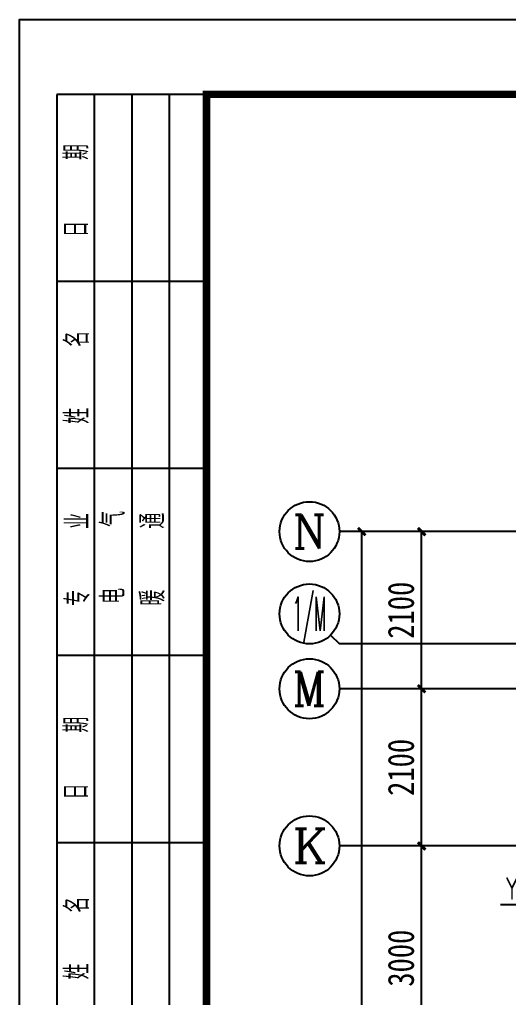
# Model space of a CAD drawing. Extents: x -144902 to 588294, y -160863 to 65494.
# Drawn here: x -20400 to -13862, y 52426 to 65494 of the extents above; entities that cross this region are included whole.
import ezdxf
from ezdxf.enums import TextEntityAlignment as Align

# ---------------------------------------------------------------- set-up
doc = ezdxf.new("R2010")
doc.units = 0
doc.header["$LTSCALE"] = 100
doc.layers.get('0').update_dxf_attribs({"linetype": 'CONTINUOUS'})
doc.layers.get('Defpoints').update_dxf_attribs({"linetype": 'CONTINUOUS'})
for name, color, linetype in [('1508', 2, 'CONTINUOUS'), ('AXIS', 3, 'CONTINUOUS'), ('AXIS_TEXT', 7, 'CONTINUOUS'), ('PUB_TITLE', 4, 'CONTINUOUS'), ('TEXT', 7, 'CONTINUOUS'), ('THIN', 7, 'CONTINUOUS'), ('tk', 7, 'CONTINUOUS')]:
    doc.layers.add(name, color=color, linetype=linetype)
doc.styles.add('_HZTXT', font='complex.shx', dxfattribs={"width": 0.7, "bigfont": 'tssdchn.shx'})
doc.styles.add('COMPLEX', font='COMPLEX')
doc.styles.add('DIM_FONT', font='SIMHEI.TTF', dxfattribs={"width": 0.8})
doc.styles.add('DX', font='tssdeng.shx', dxfattribs={"width": 0.7, "bigfont": 'tssdchn.shx'})
doc.styles.get("Standard").update_dxf_attribs({"font": 'tssdeng.shx', "width": 0.7, "bigfont": 'tssdchn.shx'})
doc.dimstyles.new('_TCH_ARCH&&100', dxfattribs={"dimtxt": 350, "dimasz": 100, "dimexe": 250, "dimexo": 300, "dimgap": 100, "dimtad": 1, "dimdec": 0, "dimzin": 0, "dimdsep": 46, "dimtxsty": 'DIM_FONT', "dimblk": 'ARCHTICK', "dimcen": 0.09, "dimclrt": 7, "dimazin": 2, "dimtfac": 1, "dimtdec": 0, "dimtix": 1, "dimtmove": 2, "dimatfit": 3, "dimfxl": 1, "dimtolj": 1, "dimtzin": 0, "dimarcsym": 0})

# ---------------------------------------------------------------- blocks, each defined once
blk = doc.blocks.new('A1tk')
at = {"layer": 'PUB_TITLE'}
for p, q in [((500, 58400), (500, 43400)), ((2500, 58400), (500, 58400)), ((1000, 58400), (1000, 43400)), ((1500, 58400), (1500, 43400)), ((2000, 58400), (2000, 43400)), ((2500, 55900), (500, 55900)), ((2500, 53400), (500, 53400)), ((2500, 50900), (500, 50900)), ((2500, 48400), (500, 48400))]:
    blk.add_line(p, q, dxfattribs=at)
at = {"layer": 'tk', "color": 5}
blk.add_lwpolyline([(0, 0), (0, 59400), (84100, 59400), (84100, 0)], close=True, dxfattribs=at)
at = {"layer": 'tk', "const_width": 100}
blk.add_lwpolyline([(2500, 1000), (83100, 1000), (83100, 58400), (2500, 58400)], close=True, dxfattribs=at)
at = {"layer": 'PUB_TITLE', "style": 'DX', "width": 0.7}
for s, p in [('日      期', (747, 57116, 2200)), ('姓      名 ', (752, 54687)), ('专      业', (762, 52186)), ('电      气', (1232, 52213, 2200)), ('暖      通', (1766, 52190, 2200)), ('日     期', (747, 49531, 2200)), ('姓     名', (752, 47126))]:
    blk.add_text(s, height=320, rotation=90, dxfattribs=at).set_placement(p, align=Align.MIDDLE)
blk = doc.blocks.new('_ArchTick')
at = {"color": 0, "linetype": 'ByBlock', "const_width": 0.4}
blk.add_lwpolyline([(-0.5, -0.5), (0.5, 0.5)], dxfattribs=at)
blk = doc.blocks.new('*D510')
at = {"layer": 'AXIS', "color": 0, "lineweight": -2}
for p, q in [((-14162, 54451), (-15273, 54451)), ((-15023, 51451), (-15023, 54451)), ((-14162, 51451), (-15273, 51451))]:
    blk.add_line(p, q, dxfattribs=at)
at = {"layer": 'Defpoints', "color": 0}
for p in [(-15023, 54451), (-13862, 54451), (-13862, 51451)]:
    blk.add_point(p, dxfattribs=at)
at = {"layer": 'AXIS', "color": 0, "lineweight": -2, "xscale": 100, "yscale": 100, "zscale": 100}
for p, rotation in [((-15023, 54451), 90), ((-15023, 51451), 270)]:
    blk.add_blockref('_ArchTick', p, dxfattribs=dict(at, rotation=rotation))
at = {"layer": 'AXIS', "color": 7, "insert": (-15298, 52951), "char_height": 350, "attachment_point": 5, "rotation": 90, "style": 'DIM_FONT'}
blk.add_mtext('\\A1;3000', dxfattribs=at)
blk = doc.blocks.new('*D511')
at = {"layer": 'AXIS', "color": 0, "lineweight": -2}
for p, q in [((-14162, 56551), (-15273, 56551)), ((-15023, 54451), (-15023, 56551)), ((-14162, 54451), (-15273, 54451))]:
    blk.add_line(p, q, dxfattribs=at)
at = {"layer": 'Defpoints', "color": 0}
for p in [(-15023, 56551), (-13862, 56551), (-13862, 54451)]:
    blk.add_point(p, dxfattribs=at)
at = {"layer": 'AXIS', "color": 0, "lineweight": -2, "xscale": 100, "yscale": 100, "zscale": 100}
for p, rotation in [((-15023, 56551), 90), ((-15023, 54451), 270)]:
    blk.add_blockref('_ArchTick', p, dxfattribs=dict(at, rotation=rotation))
at = {"layer": 'AXIS', "color": 7, "insert": (-15298, 55501), "char_height": 350, "attachment_point": 5, "rotation": 90, "style": 'DIM_FONT'}
blk.add_mtext('\\A1;2100', dxfattribs=at)
blk = doc.blocks.new('*D512')
at = {"layer": 'AXIS', "color": 0, "lineweight": -2}
for p, q in [((-14162, 58651), (-15273, 58651)), ((-15023, 56551), (-15023, 58651)), ((-14162, 56551), (-15273, 56551))]:
    blk.add_line(p, q, dxfattribs=at)
at = {"layer": 'Defpoints', "color": 0}
for p in [(-15023, 58651), (-13862, 58651), (-13862, 56551)]:
    blk.add_point(p, dxfattribs=at)
at = {"layer": 'AXIS', "color": 0, "lineweight": -2, "xscale": 100, "yscale": 100, "zscale": 100}
for p, rotation in [((-15023, 58651), 90), ((-15023, 56551), 270)]:
    blk.add_blockref('_ArchTick', p, dxfattribs=dict(at, rotation=rotation))
at = {"layer": 'AXIS', "color": 7, "insert": (-15298, 57601), "char_height": 350, "attachment_point": 5, "rotation": 90, "style": 'DIM_FONT'}
blk.add_mtext('\\A1;2100', dxfattribs=at)
blk = doc.blocks.new('*D513')
at = {"layer": 'AXIS', "color": 0, "lineweight": -2}
for p, q in [((-14162, 58651), (-16073, 58651)), ((-15823, 41251), (-15823, 58651)), ((-14162, 41251), (-16073, 41251))]:
    blk.add_line(p, q, dxfattribs=at)
at = {"layer": 'Defpoints', "color": 0}
for p in [(-15823, 58651), (-13862, 58651, 0), (-13862, 41251)]:
    blk.add_point(p, dxfattribs=at)
at = {"layer": 'AXIS', "color": 0, "lineweight": -2, "xscale": 100, "yscale": 100, "zscale": 100}
for p, rotation in [((-15823, 58651), 90), ((-15823, 41251), 270)]:
    blk.add_blockref('_ArchTick', p, dxfattribs=dict(at, rotation=rotation))
at = {"layer": 'AXIS', "color": 7, "insert": (-16098, 49951), "char_height": 350, "attachment_point": 5, "rotation": 90, "style": 'DIM_FONT'}
blk.add_mtext('\\A1;17400', dxfattribs=at)
blk = doc.blocks.new('_AXISO')
blk.add_circle((0, 0), 0.5)
at = {"layer": 'AXIS_TEXT', "style": 'COMPLEX', "width": 1.041667}
blk.add_attdef('A', text='', height=0.56, dxfattribs=at).set_placement((-0.25, -0.28), (0.25, -0.28), align=Align.FIT)

msp = doc.modelspace()

# ---------------------------------------------------------------- linework, layer by layer
at = {"layer": 'AXIS'}
for p, q in [((-13461.704, 58651.407, 0), (-16123.062, 58651.407, 0)), ((-16240.22, 57268.564, 0), (-16123.062, 57151.407, 0)), ((-13461.704, 57151.407, 0), (-16123.062, 57151.407, 0)), ((-13461.704, 56551.407, 0), (-16123.062, 56551.407, 0)), ((-13461.704, 54451.407, 0), (-16123.062, 54451.407, 0))]:
    msp.add_line(p, q, dxfattribs=at)
at = {"layer": 'THIN', "color": 1}
msp.add_lwpolyline([(-12961.704, 53960.327), (-13128.915, 53665.606), (-13968.915, 53665.606)], dxfattribs=at)

# ---------------------------------------------------------------- block references
at = {"layer": '1508'}
msp.add_blockref('A1tk', (-20399.668, 6094.074), dxfattribs=at)
at = {"layer": 'AXIS'}
ref = msp.add_blockref('_AXISO', (-16523.062, 58651.407, 0), dxfattribs=dict(at, xscale=800, yscale=800, zscale=800))
ref.add_attrib('A', 'N', dxfattribs={"layer": 'AXIS_TEXT', "height": 452.548, "style": '_HZTXT', "width": 1.105263}).set_placement((-16749.336, 58425.133, 0), (-16296.788, 58425.133, 0), align=Align.FIT)
ref = msp.add_blockref('_AXISO', (-16523.062, 57551.407, 0), dxfattribs=dict(at, xscale=800, yscale=800, zscale=800))
ref.add_attrib('A', '1/M', dxfattribs={"layer": 'AXIS_TEXT', "height": 452.5483, "style": '_HZTXT', "width": 0.362069}).set_placement((-16749.336, 57325.133, 0), (-16296.788, 57325.133, 0), align=Align.FIT)
ref = msp.add_blockref('_AXISO', (-16523.062, 56551.407, 0), dxfattribs=dict(at, xscale=800, yscale=800, zscale=800))
ref.add_attrib('A', 'M', dxfattribs={"layer": 'AXIS_TEXT', "height": 452.548, "style": '_HZTXT'}).set_placement((-16749.336, 56325.133, 0), (-16296.788, 56325.133, 0), align=Align.FIT)
ref = msp.add_blockref('_AXISO', (-16523.062, 54451.407, 0), dxfattribs=dict(at, xscale=800, yscale=800, zscale=800))
ref.add_attrib('A', 'K', dxfattribs={"layer": 'AXIS_TEXT', "height": 452.548, "style": '_HZTXT', "width": 1.105263}).set_placement((-16749.336, 54225.133, 0), (-16296.788, 54225.133, 0), align=Align.FIT)

# ---------------------------------------------------------------- texts
at = {"layer": 'TEXT', "color": 1, "width": 0.7}
msp.add_text('YBZ23', height=300, dxfattribs=at).set_placement((-13904.813, 53733.37))

# ---------------------------------------------------------------- dimensions: what is measured, and where the dimension line sits
at = {"layer": 'AXIS'}
for p1, p2, distance, picture, middle in [((-13861.704, 41251.407, 0), (-13861.704, 58651.407), 1961.358, '*D513', (-16098.062, 49951.407, 0)), ((-13861.704, 56551.407, 0), (-13861.704, 58651.407, 0), 1161.358, '*D512', (-15298.062, 57601.407, 0)), ((-13861.704, 54451.407, 0), (-13861.704, 56551.407, 0), 1161.358, '*D511', (-15298.062, 55501.407, 0)), ((-13861.704, 51451.407, 0), (-13861.704, 54451.407, 0), 1161.358, '*D510', (-15298.062, 52951.407, 0))]:
    dim = msp.add_aligned_dim(p1=p1, p2=p2, distance=distance, dimstyle='_TCH_ARCH&&100', dxfattribs=at)
    dim.commit()
    dim.dimension.update_dxf_attribs({"geometry": picture, "text_midpoint": middle})

doc.saveas('drawing.dxf')
